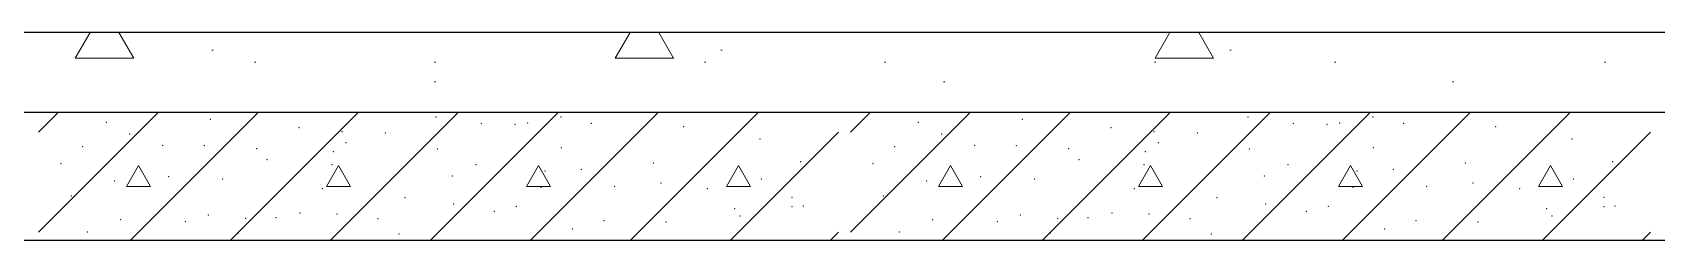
# Model space of a CAD drawing. Header units: millimetres. Extents: x 18162 to 7085488, y 72188 to 247925.
# Drawn here: x 4271646 to 4273676, y 128493 to 128753 of the extents above; entities that cross this region are included whole.
import ezdxf

# ---------------------------------------------------------------- set-up
doc = ezdxf.new("R2010")
doc.units = ezdxf.units.MM
doc.header["$MEASUREMENT"] = 0
doc.layers.add('Structural - Bearing', color=7, linetype='Continuous')

# ---------------------------------------------------------------- blocks, each defined once
blk = doc.blocks.new('*X1347', base_point=(4294986.6, 104752.7))
at = {"layer": 'Structural - Bearing', "color": 7, "linetype": 'Continuous', "lineweight": 9}
for p, q in [((4271653.8, 128628.1), (4271678.4, 128652.7)), ((4271653.8, 128503.1), (4271803.4, 128652.7)), ((4271768.4, 128492.7), (4271928.4, 128652.7)), ((4271893.4, 128492.7), (4272053.4, 128652.7)), ((4272018.4, 128492.7), (4272178.4, 128652.7)), ((4272143.4, 128492.7), (4272303.4, 128652.7)), ((4272268.4, 128492.7), (4272428.4, 128652.7)), ((4272393.4, 128492.7), (4272553.4, 128652.7)), ((4272668.9, 128628.1), (4272693.6, 128652.7)), ((4272668.9, 128503.1), (4272818.6, 128652.7)), ((4272783.6, 128492.7), (4272943.6, 128652.7)), ((4272908.6, 128492.7), (4273068.6, 128652.7)), ((4273033.6, 128492.7), (4273193.6, 128652.7)), ((4273158.6, 128492.7), (4273318.6, 128652.7)), ((4273283.6, 128492.7), (4273443.6, 128652.7)), ((4273408.6, 128492.7), (4273568.6, 128652.7)), ((4272518.4, 128492.7), (4272653.8, 128628.1)), ((4273533.6, 128492.7), (4273668.9, 128628.1)), ((4271763.7, 128560.4), (4271778.8, 128586.4)), ((4271778.8, 128586.4), (4271793.7, 128560.4)), ((4272013.7, 128560.4), (4272028.8, 128586.4)), ((4272028.8, 128586.4), (4272043.7, 128560.4)), ((4272263.7, 128560.4), (4272278.8, 128586.4)), ((4272278.8, 128586.4), (4272293.7, 128560.4)), ((4272513.7, 128560.4), (4272528.8, 128586.4)), ((4272528.8, 128586.4), (4272543.7, 128560.4)), ((4272778.8, 128560.4), (4272793.9, 128586.4)), ((4272793.9, 128586.4), (4272808.8, 128560.4)), ((4273028.8, 128560.4), (4273043.9, 128586.4)), ((4273043.9, 128586.4), (4273058.8, 128560.4)), ((4273278.8, 128560.4), (4273293.9, 128586.4)), ((4273293.9, 128586.4), (4273308.8, 128560.4)), ((4273528.8, 128560.4), (4273543.9, 128586.4)), ((4273543.9, 128586.4), (4273558.8, 128560.4)), ((4271793.7, 128560.4), (4271763.7, 128560.4)), ((4272043.7, 128560.4), (4272013.7, 128560.4)), ((4272293.7, 128560.4), (4272263.7, 128560.4)), ((4272543.7, 128560.4), (4272513.7, 128560.4)), ((4272808.8, 128560.4), (4272778.8, 128560.4)), ((4273058.8, 128560.4), (4273028.8, 128560.4)), ((4273308.8, 128560.4), (4273278.8, 128560.4)), ((4273558.8, 128560.4), (4273528.8, 128560.4)), ((4272643.4, 128492.7), (4272653.8, 128503.1)), ((4273658.6, 128492.7), (4273668.9, 128503.1))]:
    blk.add_line(p, q, dxfattribs=at)
for p in [(4271738.5, 128640.3), (4271868.6, 128644.1), (4272150.5, 128647.1), (4272207.3, 128639), (4272249.6, 128637.9), (4272265.1, 128639.4), (4272306.8, 128647.2), (4272345, 128639), (4272753.6, 128640.3), (4272883.7, 128644.1), (4273165.6, 128647.1), (4273222.4, 128639), (4273264.7, 128637.9), (4273280.2, 128639.4), (4273321.9, 128647.2), (4273360.2, 128639), (4271767.7, 128625.8), (4271979.3, 128633.8), (4272033.3, 128628.6), (4272087.3, 128627.1), (4272460.5, 128634.8), (4272555.6, 128619.4), (4272782.8, 128625.8), (4272994.4, 128633.8), (4273048.4, 128628.6), (4273102.5, 128627.1), (4273475.6, 128634.8), (4273570.7, 128619.4), (4271708.9, 128610.2), (4271809.2, 128611.6), (4271860.9, 128611.3), (4271926.6, 128607.4), (4272022.4, 128603.9), (4272038.3, 128615.1), (4272152.2, 128607), (4272307.5, 128608.6), (4272724, 128610.2), (4272824.3, 128611.6), (4272876, 128611.3), (4272941.7, 128607.4), (4273037.6, 128603.9), (4273053.5, 128615.1), (4273167.4, 128607), (4273322.6, 128608.6), (4271681.9, 128588.8), (4271939.5, 128593.9), (4272020.5, 128587.5), (4272200.8, 128587.5), (4272242, 128591.3), (4272287.1, 128579.7), (4272332.2, 128581.6), (4272422.2, 128589.4), (4272606.5, 128591.3), (4272697, 128588.8), (4272954.6, 128593.9), (4273035.7, 128587.5), (4273215.9, 128587.5), (4273257.2, 128591.3), (4273302.2, 128579.7), (4273347.4, 128581.6), (4273437.3, 128589.4), (4273621.6, 128591.3), (4271748.8, 128566.9), (4271816.4, 128572.7), (4271884, 128569.4), (4272008.5, 128557.5), (4272099.7, 128574), (4272171.2, 128573.3), (4272281.9, 128559.1), (4272373.9, 128560.4), (4272431.8, 128564.7), (4272490.1, 128557.4), (4272557.5, 128569.4), (4272763.9, 128566.9), (4272831.5, 128572.7), (4272899.2, 128569.4), (4273023.7, 128557.5), (4273114.8, 128574), (4273186.3, 128573.3), (4273297.1, 128559.1), (4273389, 128560.4), (4273446.9, 128564.7), (4273505.3, 128557.4), (4273572.7, 128569.4), (4271694.8, 128548.3), (4272112, 128546.3), (4272172.9, 128538.2), (4272251.2, 128535.4), (4272595.8, 128546.7), (4272609.7, 128535.9), (4272710, 128548.3), (4273127.1, 128546.3), (4273188, 128538.2), (4273266.4, 128535.4), (4273610.9, 128546.7), (4273624.8, 128535.9), (4271756.3, 128518.9), (4271837.2, 128516.3), (4271866, 128524.4), (4271912.7, 128520.5), (4271950.6, 128521.4), (4271980.6, 128526.9), (4272027, 128525.7), (4272078.1, 128520.2), (4272223.6, 128529.3), (4272360.9, 128517.4), (4272438.1, 128515.8), (4272524, 128532.7), (4272530.8, 128523.5), (4272595.9, 128534.9), (4272771.5, 128518.9), (4272852.4, 128516.3), (4272881.1, 128524.4), (4272927.8, 128520.5), (4272965.7, 128521.4), (4272995.7, 128526.9), (4273042.1, 128525.7), (4273093.2, 128520.2), (4273238.8, 128529.3), (4273376, 128517.4), (4273453.3, 128515.8), (4273539.1, 128532.7), (4273546, 128523.5), (4273611, 128534.9), (4271714.9, 128503.5), (4271903.5, 128501.9), (4272104.6, 128500.7), (4272321.4, 128507.3), (4272730, 128503.5), (4272918.6, 128501.9), (4273119.8, 128500.7), (4273336.6, 128507.3)]:
    blk.add_point(p, dxfattribs=at)

msp = doc.modelspace()

# ---------------------------------------------------------------- hatches: boundary and pattern name
at = {"layer": 'Structural - Bearing', "linetype": 'Continuous', "lineweight": 9}
h = msp.add_hatch(dxfattribs=at)
h.set_pattern_fill('Lightweight_Concrete_0003', style=0, pattern_type=2)
h.set_pattern_definition([(0, (4294986.6, 104752.7), (0, 1169.134), [73.125, -601.875]), (0, (4295324.1, 105337.3), (0, 1169.134), [73.125, -601.875]), (60, (4294986.6, 104752.7), (-1012.5, 584.567), [73.125, -601.875]), (60, (4295661.6, 104752.7), (-1012.5, 584.567), [73.125, -601.875]), (120, (4295059.7, 104752.7), (1012.5, 584.567), [73.125, -601.875]), (120, (4295734.7, 104752.7), (1012.5, 584.567), [73.125, -601.875]), (0, (4294986.58, 104865.2), (0, 225), [0, -225, 0, -337.5]), (45, (4295099.08, 104865.2), (-159.099, 159.099), [0, -168.75, 0, -281.25])])
h.paths.add_polyline_path([(4274013.1, 128752.7), (4267713.1, 128752.7), (4267713.1, 128652.7), (4274013.1, 128652.7)])

# ---------------------------------------------------------------- linework, layer by layer
at = {"layer": 'Structural - Bearing', "color": 7, "linetype": 'Continuous', "lineweight": 25}
for p, q in [((4274013.1, 128752.7), (4267713.1, 128752.7)), ((4274013.1, 128652.7), (4267713.1, 128652.7)), ((4274013.1, 128492.7), (4267713.1, 128492.7))]:
    msp.add_line(p, q, dxfattribs=at)

# ---------------------------------------------------------------- block references
at = {"layer": 'Structural - Bearing', "lineweight": 0}
msp.add_blockref('*X1347', (4294986.6, 104752.7), dxfattribs=at)

doc.saveas('drawing.dxf')
